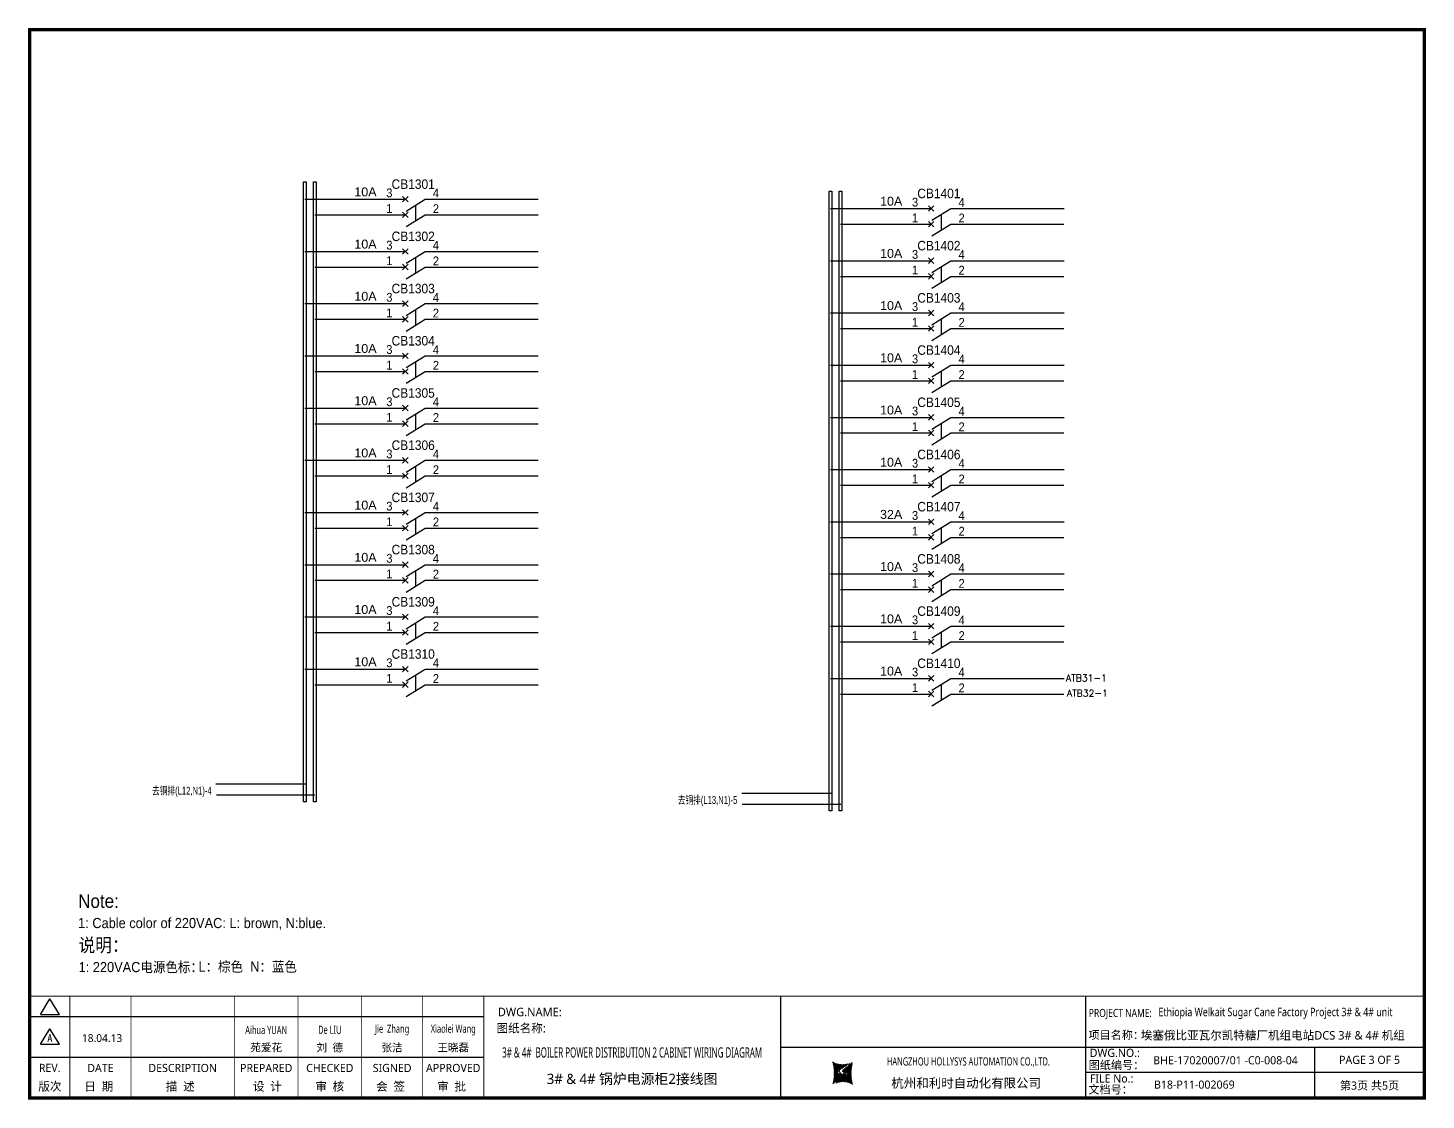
# Model space of a CAD drawing. Extents: x 81437 to 204847, y -54769 to -29444.
# Drawn here: x 106421 to 110546, y -45834 to -42672 of the extents above; entities that cross this region are included whole.
import ezdxf
from ezdxf.enums import TextEntityAlignment as Align
from ezdxf.lldxf.tags import DXFTag

# ---------------------------------------------------------------- set-up
doc = ezdxf.new("R2010")
doc.units = 0
doc.header["$LTSCALE"] = 100
doc.header["$MEASUREMENT"] = 0
for name, color, linetype in [('t', 1, 'Continuous'), ('标准图框及表格', 7, 'Continuous'), ('空气开关', 7, 'Continuous')]:
    doc.layers.add(name, color=color, linetype=linetype)
doc.styles.add('HZ', font='arial.ttf', dxfattribs={"width": 0.7})
doc.styles.add('SIMPLEX', font='simplex')
doc.styles.get("Standard").update_dxf_attribs({"font": ''})
doc.styles.add('微软雅黑', font='')
doc.styles.get('Standard').set_extended_font_data('SimSun')
doc.styles.get('微软雅黑').set_extended_font_data('Microsoft YaHei')
tags = doc.linetypes.add('CENTER', pattern=[2, 1.25, -0.25, 0.25, -0.25]).pattern_tags.tags
tags[10:11] = [DXFTag(74, 4), DXFTag(75, 0), DXFTag(340, '0'), DXFTag(46, 1.0), DXFTag(50, 0.0), DXFTag(44, 0.0), DXFTag(45, 0.0)]
tags[8:9] = [DXFTag(74, 4), DXFTag(75, 0), DXFTag(340, '0'), DXFTag(46, 1.0), DXFTag(50, 0.0), DXFTag(44, 0.0), DXFTag(45, 0.0)]
tags[6:7] = [DXFTag(74, 4), DXFTag(75, 0), DXFTag(340, '0'), DXFTag(46, 1.0), DXFTag(50, 0.0), DXFTag(44, 0.0), DXFTag(45, 0.0)]
tags[4:5] = [DXFTag(74, 4), DXFTag(75, 0), DXFTag(340, '0'), DXFTag(46, 1.0), DXFTag(50, 0.0), DXFTag(44, 0.0), DXFTag(45, 0.0)]
tags = doc.linetypes.add('HIDDEN', pattern=[0.375, 0.25, -0.125]).pattern_tags.tags
tags[6:7] = [DXFTag(74, 4), DXFTag(75, 0), DXFTag(340, '0'), DXFTag(46, 1.0), DXFTag(50, 0.0), DXFTag(44, 0.0), DXFTag(45, 0.0)]
tags[4:5] = [DXFTag(74, 4), DXFTag(75, 0), DXFTag(340, '0'), DXFTag(46, 1.0), DXFTag(50, 0.0), DXFTag(44, 0.0), DXFTag(45, 0.0)]
pattern_1 = [(45, (-6.162819773475348, -58.86246267448996), (-0.736262898216564, 0.7362628982165641), [])]

# ---------------------------------------------------------------- blocks, each defined once
blk = doc.blocks.new('供电端子')
at = {"style": 'HZ', "width": 0.7}
blk.add_attdef('供电端子', (0, 0), '', height=17, dxfattribs=at)
blk = doc.blocks.new('图框')
at = {"layer": '标准图框及表格'}
h = blk.add_hatch(dxfattribs=at)
h.set_pattern_fill('ANSI31', color=5, scale=8.329863809039892, style=0)
h.set_pattern_definition(pattern_1)
edge = h.paths.add_edge_path()
edge.add_arc((2393.094436262916, -3057.016314091056), 55.18534773488954, 238.1092081981581, 291.6531626184834)
edge.add_line((2413.457117633552, -3108.307481089123), (2382.362679957259, -3129.105284474292))
edge.add_arc((2232.744557938924, -3137.191253253037), 135.3602868968974, 346.3915348661821, 374.2500326978034)
edge.add_line((2364.304773850054, -3169.039594784347), (2391.343418124445, -3146.7148906974))
edge.add_line((2385.17637942767, -3139.143911424919), (2389.981166822123, -3139.761302572286))
edge.add_spline(control_points=[(2391.307199095063, -3146.750097628447), (2392.196661605914, -3145.885543305817), (2393.808172678844, -3144.319160410171), (2393.706362376579, -3140.114756849009), (2391.263680388605, -3139.875266105763), (2389.959101290711, -3139.747359722689)], knot_values=[0, 0, 0, 0, 6.844331067525468, 12.40042740766005, 18.76924275352248, 18.76924275352248, 18.76924275352248, 18.76924275352248], weights=[1, 1, 1, 1, 1, 1], degree=3, periodic=0)
edge.add_spline(control_points=[(2382.352543285211, -3129.127895979397), (2381.626555155563, -3129.73152025812), (2380.315378592357, -3130.821700626719), (2379.381276507607, -3132.24510027398), (2378.964379386169, -3132.880374753903)], knot_values=[0, 0, 0, 0, 5.253673658024614, 9.488438564008057, 9.488438564008057, 9.488438564008057, 9.488438564008057], weights=[1, 1, 1, 1, 1], degree=3, periodic=0)
edge.add_spline(control_points=[(2380.109845815059, -3131.144179531064), (2379.558651433159, -3131.767985770505), (2378.469607692277, -3133.249177120419), (2378.75000888206, -3136.59141356358), (2381.696031569307, -3138.758015293683), (2384.022624161043, -3139.007997601494), (2385.15175362843, -3139.129317677358)], knot_values=[10.66597461496156, 10.66597461496156, 10.66597461496156, 10.66597461496156, 18.97770399508879, 28.89455822145742, 41.119553648298, 52.64692538081317, 52.64692538081317, 52.64692538081317, 52.64692538081317], weights=[1, 1, 1, 1, 1, 1, 1], degree=3, periodic=0)
h = blk.add_hatch(dxfattribs=at)
h.set_pattern_fill('ANSI31', color=3, scale=8.329863809039892, style=0)
h.set_pattern_definition(pattern_1)
edge = h.paths.add_edge_path()
edge.add_line((2396.306912351669, -3134.638821765021), (2401.543221691929, -3135.303048767099))
edge.add_spline(control_points=[(2394.881673431148, -3127.632408877759), (2393.992210920092, -3128.496963200258), (2392.380699847337, -3130.063346096064), (2392.482510149457, -3134.26774965708), (2394.925192137576, -3134.507240400384), (2396.229771235499, -3134.635146783385)], knot_values=[0, 0, 0, 0, 6.844331067526932, 12.40042740766158, 18.76924275352342, 18.76924275352342, 18.76924275352342, 18.76924275352342], weights=[1, 1, 1, 1, 1, 1], degree=3, periodic=0)
edge.add_line((2421.884098676157, -3105.342911721815), (2394.845454401773, -3127.667615808762))
edge.add_spline(control_points=[(2406.462349776273, -3142.781070641064), (2406.85282482484, -3142.285248106444), (2407.700959278394, -3140.915136680455), (2407.438863643569, -3137.791092942495), (2404.4928409567, -3135.624491212552), (2402.166248364556, -3135.374508904741), (2401.037118897577, -3135.253188828716)], knot_values=[12.65408913243743, 12.65408913243743, 12.65408913243743, 12.65408913243743, 18.97770399508879, 28.89455822145742, 41.119553648298, 52.64692538081317, 52.64692538081317, 52.64692538081317, 52.64692538081317], weights=[1, 1, 1, 1, 1, 1, 1], degree=3, periodic=0)
edge.add_line((2405.463463917236, -3143.838156073773), (2406.618423075823, -3142.594514654259))
edge.add_line((2403.858524028219, -3145.261600863971), (2405.463463917236, -3143.838156073904))
edge.add_line((2372.73175489228, -3166.075025417009), (2403.826192568573, -3145.277222031841))
edge.add_arc((2393.094436262916, -3217.366192415033), 55.18534773488965, 58.10920819815809, 111.6531626184834)
edge.add_arc((2553.444314586908, -3137.191253253037), 135.360286896897, 166.3915348661823, 194.2500326978024)
at = {"color": 7}
for p, q in [((2209.47921527367, -2910.443887418679), (2209.47921527367, -3210.443887418679)), ((3109.47921527367, -2910.443887418679), (3109.47921527367, -3210.443887418679)), ((-6.162819773475348, -2970.443887418679), (1333.995352829523, -2970.443887418679)), ((-6.162819773475348, -3090.443887418679), (1333.995352829523, -3090.443887418679)), ((2209.47921527367, -3060.443887418679), (3109.47921527367, -3060.443887418679)), ((3109.47921527367, -3060.443887418679), (4109.47921527367, -3060.443887418679)), ((3785.62275226965, -3060.443887418679), (3785.62275226965, -3210.443887418679)), ((4109.47921527367, -3135.443887418679), (3109.47921527367, -3135.443887418679))]:
    blk.add_line(p, q, dxfattribs=at)
at = {"color": 7, "const_width": 3}
blk.add_lwpolyline([(4109.47921527367, -2910.443887418679), (-6.162819773475348, -2910.443887418679)], dxfattribs=at)
at = {"layer": 't', "color": 7}
for p, q in [((25.78656344305637, -2963.855076038152), (53.73638948711596, -2917.984787991318)), ((81.68621553114644, -2963.855076038152), (53.73638948711596, -2917.984787991318)), ((25.78656344305637, -2963.855076038152), (81.68621553114644, -2963.855076038152)), ((25.78656344305637, -3051.839702165522), (53.73638948711596, -3005.969414118631)), ((81.68621553114644, -3051.839702165522), (53.73638948711596, -3005.969414118631)), ((25.78656344305637, -3051.839702165522), (81.68621553114644, -3051.839702165522))]:
    blk.add_line(p, q, dxfattribs=at)
at = {"layer": 't', "color": 7, "const_width": 9.61519705431492}
blk.add_lwpolyline([(4109.47921527367, -3210.443887418679), (4109.47921527367, -58.86246267448996), (-6.162819773475348, -58.86246267448996), (-6.162819773475348, -3210.443887418679)], close=True, dxfattribs=at)
at = {"layer": 't', "color": 7, "const_width": 2.40379926357873}
for points in [[(112.6024995874977, -2911.645787050457), (112.6024995874977, -3210.443887418679)], [(292.8874443558816, -2911.645787050457), (292.8874443558816, -3210.443887418679)], [(598.2254953145239, -2911.645787050457), (598.2254953145239, -3215.27550872017)], [(785.8254793036103, -2911.645787050457), (785.8254793036103, -3215.27550872017)], [(973.4254632926677, -2911.645787050457), (973.4254632926677, -3215.27550872017)], [(1153.71040806111, -2911.645787050457), (1153.71040806111, -3215.27550872017)], [(1333.995352829523, -2911.645787050457), (1333.995352829523, -3215.27550872017)]]:
    blk.add_lwpolyline(points, dxfattribs=at)
at = {"color": 7, "linetype": 'CENTER', "style": '微软雅黑'}
for s, height, p in [('项目名称：', 24, (3118.237888517288, -3036.94681899895)), ('图纸编号：', 24, (3119.058468482224, -3125.527001057468)), ('杭州和利时自动化有限公司', 27, (2536.38633266712, -3179.976961063531)), ('文档号：', 24, (3117.869572934458, -3197.591179766443))]:
    blk.add_text(s, height=height, dxfattribs=at).set_placement(p)
at = {"color": 7, "style": '微软雅黑', "flags": 8}
for tag, p, height in [('DWG.NAME:', (1375.473639447489, -2969.2419877869), 25), ('DWG.NO.:', (3122.023352488108, -3089.264933317976), 24), ('图纸编号', (3309.199899152482, -3111.267140832559), 24), ('FILENO.:', (3122.509725826509, -3164.966587124836), 24), ('文档号', (3311.563545755656, -3182.994948628203), 24)]:
    blk.add_attdef(tag, p, '', height=height, dxfattribs=at)
at = {"color": 7, "style": '微软雅黑', "width": 0.8, "flags": 8}
for tag, p, height in [('PROJECTNAME:', (3119.317365890063, -2971.670387076527), 24), ('PROJECT_NAME', (3324.743137664682, -2969.191656158461), 25)]:
    blk.add_attdef(tag, p, '', height=height, dxfattribs=at)
at = {"color": 7, "style": '微软雅黑', "flags": 8}
for tag, height, width, p in [('RENLIU', 24, 0.7, (692.0254873090671, -3009.243060483925)), ('SHUFENWANG', 24, 0.7, (879.6254712981536, -3009.243060483925)), ('FANGHOU', 24, 0.7, (1063.567935676903, -3009.243060483925)), ('DANDANLI', 24, 0.7, (1243.852880445316, -3009.243060483925)), ('#10STATIONONTROLCABINETCOVER', 30, 0.6, (1771.737284051596, -3076.044837234568)), ('HANGZHOUHOLLYSYSAUTOMATIONCO.,LTD.', 24, 0.7, (2763.919484516009, -3104.577265918681))]:
    blk.add_attdef(tag, text='', height=height, dxfattribs=dict(at, width=width)).set_placement(p, align=Align.MIDDLE)
for tag, p in [('图纸名称:', (1371.649552043295, -3024.785799731683)), ('项目名称', (3272.897224152879, -3045.626842364768))]:
    blk.add_attdef(tag, text='', height=25, dxfattribs=at).set_placement(p, align=Align.BOTTOM_LEFT)
at = {"color": 7, "flags": 8}
blk.add_attdef('A', text='', height=23, dxfattribs=at).set_placement((53.73638948711596, -3033.744016823508), align=Align.MIDDLE)
at = {"color": 7, "style": '微软雅黑', "flags": 8}
for tag, height, p in [('设计时间', 23, (207.7030023673433, -3033.744016823508)), ('刘仁', 23, (692.0254873090671, -3061.050838701933)), ('王姝芬', 23, (879.6254712981536, -3061.050838701933)), ('侯方', 23, (1063.567935676903, -3061.050838701933)), ('李丹丹', 23, (1243.852880445316, -3061.050838701933)), ('PAGEXOFX', 24, (3947.55098377166, -3097.943887418679)), ('REV.', 24, (53.21983990701119, -3121.911417548025)), ('DATE', 24, (202.7449719716897, -3121.911417548025)), ('DESCRIPTION', 24, (445.5564698352027, -3121.911417548025)), ('PREPARED', 24, (692.0254873090671, -3121.911417548025)), ('CHECKED', 24, (879.625471298139, -3121.911417548025)), ('SIGNED', 24, (1063.567935676889, -3121.911417548025)), ('APPROVED', 24, (1243.852880445316, -3121.911417548025)), ('图纸名称', 30, (1771.737284051596, -3153.557526718527)), ('第几页共几页', 24, (3947.55098377166, -3172.943887418679))]:
    blk.add_attdef(tag, text='', height=height, dxfattribs=at).set_placement(p, align=Align.MIDDLE)
at = {"layer": 't', "color": 7, "style": '微软雅黑'}
for s, p in [('版次', (53.73638948711596, -3176.462903945333)), ('日  期', (198.0371495971121, -3176.462903945333)), ('描  述', (438.3267756979694, -3176.462903945333)), ('设  计', (695.3342144116759, -3176.462903945333)), ('审  核', (879.4319590690502, -3176.462903945333)), ('会  签', (1058.860113302311, -3176.462903945333)), ('审  批', (1239.145058070724, -3176.462903945333))]:
    blk.add_text(s, height=25, dxfattribs=at).set_placement(p, align=Align.MIDDLE_CENTER)
at = {"layer": '标准图框及表格', "color": 5, "style": 'HZ'}
for s, p in [('pgqh', (2367.722055843864, -3118.539690870716)), ('hollilas', (2367.889081852576, -3144.830947292762))]:
    blk.add_text(s, height=5.205656721233694, dxfattribs=at).set_placement(p)
at = {"layer": '标准图框及表格', "color": 3, "style": 'HZ'}
for s, height, p in [('auto', 8.676094535389492, (2394.744307490306, -3133.062499086471)), ('hollysys', 4.338047267694746, (2396.375285240625, -3158.593924068552))]:
    blk.add_text(s, height=height, dxfattribs=at).set_placement(p)

msp = doc.modelspace()

# ---------------------------------------------------------------- linework, layer by layer
at = {"color": 43}
for p, q in [((107237.7717442238, -43176.82759628842), (107534.436357853, -43176.82759628842)), ((107592.9900891642, -43176.82759628842), (107926.6855513104, -43176.82759628842)), ((108788.91644179, -43204.25934521652), (109085.5810554193, -43204.25934521652)), ((109144.1347867304, -43204.25934521652), (109477.8302488767, -43204.25934521652)), ((107237.7717442238, -43330.82759628842), (107534.436357853, -43330.82759628842)), ((107592.9900891642, -43330.82759628842), (107926.6855513104, -43330.82759628842)), ((108788.91644179, -43358.25934521652), (109085.5810554193, -43358.25934521652)), ((109144.1347867304, -43358.25934521652), (109477.8302488767, -43358.25934521652)), ((107237.7717442238, -43484.82759628842), (107534.436357853, -43484.82759628842)), ((107592.9900891642, -43484.82759628842), (107926.6855513104, -43484.82759628842)), ((108788.91644179, -43512.25934521652), (109085.5810554193, -43512.25934521652)), ((109144.1347867304, -43512.25934521652), (109477.8302488767, -43512.25934521652)), ((107237.7717442238, -43638.82759628842), (107534.436357853, -43638.82759628842)), ((107592.9900891642, -43638.82759628842), (107926.6855513104, -43638.82759628842)), ((108788.91644179, -43666.25934521652), (109085.5810554193, -43666.25934521652)), ((109144.1347867304, -43666.25934521652), (109477.8302488767, -43666.25934521652)), ((107237.7717442238, -43792.82759628842), (107534.436357853, -43792.82759628842)), ((107592.9900891642, -43792.82759628842), (107926.6855513104, -43792.82759628842)), ((108788.91644179, -43820.25934521652), (109085.5810554193, -43820.25934521652)), ((109144.1347867304, -43820.25934521652), (109477.8302488767, -43820.25934521652)), ((107237.7717442238, -43946.82759628842), (107534.436357853, -43946.82759628842)), ((107592.9900891642, -43946.82759628842), (107926.6855513104, -43946.82759628842)), ((108788.91644179, -43974.25934521652), (109085.5810554193, -43974.25934521652)), ((109144.1347867304, -43974.25934521652), (109477.8302488767, -43974.25934521652)), ((107237.7717442238, -44100.82759628842), (107534.436357853, -44100.82759628842)), ((107592.9900891642, -44100.82759628842), (107926.6855513104, -44100.82759628842)), ((108788.91644179, -44128.25934521652), (109085.5810554193, -44128.25934521652)), ((109144.1347867304, -44128.25934521652), (109477.8302488767, -44128.25934521652)), ((107237.7717442238, -44254.82759628842), (107534.436357853, -44254.82759628842)), ((107592.9900891642, -44254.82759628842), (107926.6855513104, -44254.82759628842)), ((108788.91644179, -44282.25934521652), (109085.5810554193, -44282.25934521652)), ((109144.1347867304, -44282.25934521652), (109477.8302488767, -44282.25934521652)), ((107237.7717442238, -44408.82759628842), (107534.436357853, -44408.82759628842)), ((107592.9900891642, -44408.82759628842), (107926.6855513104, -44408.82759628842)), ((108788.91644179, -44436.25934521652), (109085.5810554193, -44436.25934521652)), ((109144.1347867304, -44436.25934521652), (109477.8302488767, -44436.25934521652)), ((107237.7717442238, -44562.82759628842), (107534.436357853, -44562.82759628842)), ((107592.9900891642, -44562.82759628842), (107926.6855513104, -44562.82759628842)), ((108788.91644179, -44590.25934521652), (109085.5810554193, -44590.25934521652)), ((109144.1347867304, -44590.25934521652), (109477.8302488767, -44590.25934521652)), ((106975.5785578161, -44901.81226812534), (107242.0871970001, -44901.81226812534)), ((108526.7232553824, -44929.24401705344), (108793.2318945664, -44929.24401705344))]:
    msp.add_line(p, q, dxfattribs=at)
at = {"color": 6}
for p, q in [((107542.5282367003, -43184.91947513576), (107526.3444790057, -43168.73571744109)), ((107526.3444790057, -43184.91947513576), (107542.5282367003, -43168.73571744109)), ((107536.518414228, -43211.61558246605), (107592.9900891642, -43176.82759628842)), ((107526.3444790057, -43231.03111056726), (107542.5282367003, -43214.84735287259)), ((107542.5282367003, -43231.03111056726), (107526.3444790057, -43214.84735287259)), ((107536.518414228, -43257.72721789755), (107592.9900891642, -43222.93923171992)), ((109093.6729342666, -43212.35122406385), (109077.4891765719, -43196.16746636918)), ((109077.4891765719, -43212.35122406385), (109093.6729342666, -43196.16746636918)), ((109087.6631117943, -43239.04733139415), (109144.1347867304, -43204.25934521652)), ((109077.4891765719, -43258.46285949535), (109093.6729342666, -43242.27910180068)), ((109093.6729342666, -43258.46285949535), (109077.4891765719, -43242.27910180068)), ((109087.6631117943, -43285.15896682565), (109144.1347867304, -43250.37098064802)), ((107542.5282367003, -43338.91947513576), (107526.3444790057, -43322.73571744109)), ((107526.3444790057, -43338.91947513576), (107542.5282367003, -43322.73571744109)), ((107536.518414228, -43365.61558246605), (107592.9900891642, -43330.82759628842)), ((109093.6729342666, -43366.35122406385), (109077.4891765719, -43350.16746636918)), ((109077.4891765719, -43366.35122406385), (109093.6729342666, -43350.16746636918)), ((107542.5282367003, -43385.03111056726), (107526.3444790057, -43368.84735287259)), ((107526.3444790057, -43385.03111056726), (107542.5282367003, -43368.84735287259)), ((107536.518414228, -43411.72721789755), (107592.9900891642, -43376.93923171992)), ((109093.6729342666, -43412.46285949535), (109077.4891765719, -43396.27910180068)), ((109077.4891765719, -43412.46285949535), (109093.6729342666, -43396.27910180068)), ((109087.6631117943, -43393.04733139415), (109144.1347867304, -43358.25934521652)), ((109087.6631117943, -43439.15896682565), (109144.1347867304, -43404.37098064802)), ((107526.3444790057, -43492.91947513576), (107542.5282367003, -43476.73571744109)), ((107542.5282367003, -43492.91947513576), (107526.3444790057, -43476.73571744109)), ((107536.518414228, -43519.61558246605), (107592.9900891642, -43484.82759628842)), ((109077.4891765719, -43520.35122406385), (109093.6729342666, -43504.16746636918)), ((109093.6729342666, -43520.35122406385), (109077.4891765719, -43504.16746636918)), ((109087.6631117943, -43547.04733139415), (109144.1347867304, -43512.25934521652)), ((107526.3444790057, -43539.03111056726), (107542.5282367003, -43522.84735287259)), ((107542.5282367003, -43539.03111056726), (107526.3444790057, -43522.84735287259)), ((107536.518414228, -43565.72721789755), (107592.9900891642, -43530.93923171992)), ((109077.4891765719, -43566.46285949535), (109093.6729342666, -43550.27910180068)), ((109093.6729342666, -43566.46285949535), (109077.4891765719, -43550.27910180068)), ((109087.6631117943, -43593.15896682565), (109144.1347867304, -43558.37098064802)), ((107542.5282367003, -43646.91947513576), (107526.3444790057, -43630.73571744109)), ((107526.3444790057, -43646.91947513576), (107542.5282367003, -43630.73571744109)), ((107536.518414228, -43673.61558246605), (107592.9900891642, -43638.82759628842)), ((107542.5282367003, -43693.03111056726), (107526.3444790057, -43676.84735287259)), ((107526.3444790057, -43693.03111056726), (107542.5282367003, -43676.84735287259)), ((107536.518414228, -43719.72721789755), (107592.9900891642, -43684.93923171992)), ((109093.6729342666, -43674.35122406385), (109077.4891765719, -43658.16746636918)), ((109077.4891765719, -43674.35122406385), (109093.6729342666, -43658.16746636918)), ((109087.6631117943, -43701.04733139415), (109144.1347867304, -43666.25934521652)), ((109093.6729342666, -43720.46285949535), (109077.4891765719, -43704.27910180068)), ((109077.4891765719, -43720.46285949535), (109093.6729342666, -43704.27910180068)), ((109087.6631117943, -43747.15896682565), (109144.1347867304, -43712.37098064802)), ((107526.3444790057, -43800.91947513576), (107542.5282367003, -43784.73571744109)), ((107542.5282367003, -43800.91947513576), (107526.3444790057, -43784.73571744109)), ((107536.518414228, -43827.61558246605), (107592.9900891642, -43792.82759628842)), ((107526.3444790057, -43847.03111056726), (107542.5282367003, -43830.84735287259)), ((107542.5282367003, -43847.03111056726), (107526.3444790057, -43830.84735287259)), ((107536.518414228, -43873.72721789755), (107592.9900891642, -43838.93923171992)), ((109077.4891765719, -43828.35122406385), (109093.6729342666, -43812.16746636918)), ((109093.6729342666, -43828.35122406385), (109077.4891765719, -43812.16746636918)), ((109087.6631117943, -43855.04733139415), (109144.1347867304, -43820.25934521652)), ((109077.4891765719, -43874.46285949535), (109093.6729342666, -43858.27910180068)), ((109093.6729342666, -43874.46285949535), (109077.4891765719, -43858.27910180068)), ((109087.6631117943, -43901.15896682565), (109144.1347867304, -43866.37098064802)), ((107542.5282367003, -43954.91947513576), (107526.3444790057, -43938.73571744109)), ((107526.3444790057, -43954.91947513576), (107542.5282367003, -43938.73571744109)), ((107536.518414228, -43981.61558246605), (107592.9900891642, -43946.82759628842)), ((109093.6729342666, -43982.35122406385), (109077.4891765719, -43966.16746636918)), ((109077.4891765719, -43982.35122406385), (109093.6729342666, -43966.16746636918)), ((109087.6631117943, -44009.04733139415), (109144.1347867304, -43974.25934521652)), ((107542.5282367003, -44001.03111056726), (107526.3444790057, -43984.84735287259)), ((107526.3444790057, -44001.03111056726), (107542.5282367003, -43984.84735287259)), ((107536.518414228, -44027.72721789755), (107592.9900891642, -43992.93923171992)), ((109093.6729342666, -44028.46285949535), (109077.4891765719, -44012.27910180068)), ((109077.4891765719, -44028.46285949535), (109093.6729342666, -44012.27910180068)), ((109087.6631117943, -44055.15896682565), (109144.1347867304, -44020.37098064802)), ((107542.5282367003, -44108.91947513576), (107526.3444790057, -44092.73571744109)), ((107526.3444790057, -44108.91947513576), (107542.5282367003, -44092.73571744109)), ((107542.5282367003, -44155.03111056726), (107526.3444790057, -44138.84735287259)), ((107526.3444790057, -44155.03111056726), (107542.5282367003, -44138.84735287259)), ((107536.518414228, -44135.61558246605), (107592.9900891642, -44100.82759628842)), ((109093.6729342666, -44136.35122406385), (109077.4891765719, -44120.16746636918)), ((109077.4891765719, -44136.35122406385), (109093.6729342666, -44120.16746636918)), ((109087.6631117943, -44163.04733139415), (109144.1347867304, -44128.25934521652)), ((107536.518414228, -44181.72721789755), (107592.9900891642, -44146.93923171992)), ((109093.6729342666, -44182.46285949535), (109077.4891765719, -44166.27910180068)), ((109077.4891765719, -44182.46285949535), (109093.6729342666, -44166.27910180068)), ((109087.6631117943, -44209.15896682565), (109144.1347867304, -44174.37098064802)), ((107526.3444790057, -44262.91947513576), (107542.5282367003, -44246.73571744109)), ((107542.5282367003, -44262.91947513576), (107526.3444790057, -44246.73571744109)), ((107536.518414228, -44289.61558246605), (107592.9900891642, -44254.82759628842)), ((107526.3444790057, -44309.03111056726), (107542.5282367003, -44292.84735287259)), ((107542.5282367003, -44309.03111056726), (107526.3444790057, -44292.84735287259)), ((107536.518414228, -44335.72721789755), (107592.9900891642, -44300.93923171992)), ((109077.4891765719, -44290.35122406385), (109093.6729342666, -44274.16746636918)), ((109093.6729342666, -44290.35122406385), (109077.4891765719, -44274.16746636918)), ((109087.6631117943, -44317.04733139415), (109144.1347867304, -44282.25934521652)), ((109077.4891765719, -44336.46285949535), (109093.6729342666, -44320.27910180068)), ((109093.6729342666, -44336.46285949535), (109077.4891765719, -44320.27910180068)), ((109087.6631117943, -44363.15896682565), (109144.1347867304, -44328.37098064802)), ((107542.5282367003, -44416.91947513576), (107526.3444790057, -44400.73571744109)), ((107526.3444790057, -44416.91947513576), (107542.5282367003, -44400.73571744109)), ((107536.518414228, -44443.61558246605), (107592.9900891642, -44408.82759628842)), ((109093.6729342666, -44444.35122406385), (109077.4891765719, -44428.16746636918)), ((109077.4891765719, -44444.35122406385), (109093.6729342666, -44428.16746636918)), ((107542.5282367003, -44463.03111056726), (107526.3444790057, -44446.84735287259)), ((107526.3444790057, -44463.03111056726), (107542.5282367003, -44446.84735287259)), ((107536.518414228, -44489.72721789755), (107592.9900891642, -44454.93923171992)), ((109087.6631117943, -44471.04733139415), (109144.1347867304, -44436.25934521652)), ((109093.6729342666, -44490.46285949535), (109077.4891765719, -44474.27910180068)), ((109077.4891765719, -44490.46285949535), (109093.6729342666, -44474.27910180068)), ((109087.6631117943, -44517.15896682565), (109144.1347867304, -44482.37098064802)), ((107542.5282367003, -44570.91947513576), (107526.3444790057, -44554.73571744109)), ((107526.3444790057, -44570.91947513576), (107542.5282367003, -44554.73571744109)), ((107536.518414228, -44597.61558246605), (107592.9900891642, -44562.82759628842)), ((109093.6729342666, -44598.35122406385), (109077.4891765719, -44582.16746636918)), ((109077.4891765719, -44598.35122406385), (109093.6729342666, -44582.16746636918)), ((109087.6631117943, -44625.04733139415), (109144.1347867304, -44590.25934521652)), ((107542.5282367003, -44617.03111056726), (107526.3444790057, -44600.84735287259)), ((107526.3444790057, -44617.03111056726), (107542.5282367003, -44600.84735287259)), ((107536.518414228, -44643.72721789755), (107592.9900891642, -44608.93923171992)), ((109093.6729342666, -44644.46285949535), (109077.4891765719, -44628.27910180068)), ((109077.4891765719, -44644.46285949535), (109093.6729342666, -44628.27910180068)), ((109087.6631117943, -44671.15896682565), (109144.1347867304, -44636.37098064802))]:
    msp.add_line(p, q, dxfattribs=at)
at = {"color": 5}
for p, q in [((107267.4717442238, -43222.93923171992), (107534.436357853, -43222.93923171992)), ((107592.9900891642, -43222.93923171992), (107926.0959016452, -43222.93923171992)), ((108818.6164417901, -43250.37098064802), (109085.5810554193, -43250.37098064802)), ((109144.1347867304, -43250.37098064802), (109477.2405992115, -43250.37098064802)), ((107267.4717442238, -43376.93923171992), (107534.436357853, -43376.93923171992)), ((107592.9900891642, -43376.93923171992), (107926.0959016452, -43376.93923171992)), ((108818.6164417901, -43404.37098064802), (109085.5810554193, -43404.37098064802)), ((109144.1347867304, -43404.37098064802), (109477.2405992115, -43404.37098064802)), ((107267.4717442238, -43530.93923171992), (107534.436357853, -43530.93923171992)), ((107592.9900891642, -43530.93923171992), (107926.0959016452, -43530.93923171992)), ((108818.6164417901, -43558.37098064802), (109085.5810554193, -43558.37098064802)), ((109144.1347867304, -43558.37098064802), (109477.2405992115, -43558.37098064802)), ((107267.4717442238, -43684.93923171992), (107534.436357853, -43684.93923171992)), ((107592.9900891642, -43684.93923171992), (107926.0959016452, -43684.93923171992)), ((108818.6164417901, -43712.37098064802), (109085.5810554193, -43712.37098064802)), ((109144.1347867304, -43712.37098064802), (109477.2405992115, -43712.37098064802)), ((107267.4717442238, -43838.93923171992), (107534.436357853, -43838.93923171992)), ((107592.9900891642, -43838.93923171992), (107926.0959016452, -43838.93923171992)), ((108818.6164417901, -43866.37098064802), (109085.5810554193, -43866.37098064802)), ((109144.1347867304, -43866.37098064802), (109477.2405992115, -43866.37098064802)), ((107267.4717442238, -43992.93923171992), (107534.436357853, -43992.93923171992)), ((107592.9900891642, -43992.93923171992), (107926.0959016452, -43992.93923171992)), ((108818.6164417901, -44020.37098064802), (109085.5810554193, -44020.37098064802)), ((109144.1347867304, -44020.37098064802), (109477.2405992115, -44020.37098064802)), ((107267.4717442238, -44146.93923171992), (107534.436357853, -44146.93923171992)), ((107592.9900891642, -44146.93923171992), (107926.0959016452, -44146.93923171992)), ((108818.6164417901, -44174.37098064802), (109085.5810554193, -44174.37098064802)), ((109144.1347867304, -44174.37098064802), (109477.2405992115, -44174.37098064802)), ((107267.4717442238, -44300.93923171992), (107534.436357853, -44300.93923171992)), ((107592.9900891642, -44300.93923171992), (107926.0959016452, -44300.93923171992)), ((108818.6164417901, -44328.37098064802), (109085.5810554193, -44328.37098064802)), ((109144.1347867304, -44328.37098064802), (109477.2405992115, -44328.37098064802)), ((107267.4717442238, -44454.93923171992), (107534.436357853, -44454.93923171992)), ((107592.9900891642, -44454.93923171992), (107926.0959016452, -44454.93923171992)), ((108818.6164417901, -44482.37098064802), (109085.5810554193, -44482.37098064802)), ((109144.1347867304, -44482.37098064802), (109477.2405992115, -44482.37098064802)), ((107267.4717442238, -44608.93923171992), (107534.436357853, -44608.93923171992)), ((107592.9900891642, -44608.93923171992), (107926.0959016452, -44608.93923171992)), ((108818.6164417901, -44636.37098064802), (109085.5810554193, -44636.37098064802)), ((109144.1347867304, -44636.37098064802), (109477.2405992115, -44636.37098064802)), ((106977.0420920579, -44934.24454119413), (107267.6400236405, -44934.24454119413)), ((108528.1867896242, -44961.67629012222), (108818.7847212067, -44961.67629012222))]:
    msp.add_line(p, q, dxfattribs=at)
at = {"color": 43}
for points in [[(107241.7590305474, -43125.12759628844), (107241.7590305474, -44953.9555737225), (107233.9217442238, -44953.9555737225), (107233.9217442238, -43125.12759628844)], [(108792.9037281137, -43152.55934521653), (108792.9037281137, -44981.3873226506), (108785.0664417901, -44981.3873226506), (108785.0664417901, -43152.55934521653)]]:
    msp.add_lwpolyline(points, close=True, dxfattribs=at)
at = {"color": 5}
for points in [[(107270.9090305474, -43125.12759628844), (107270.9090305474, -44953.9555737225), (107263.0717442238, -44953.9555737225), (107263.0717442238, -43125.12759628844)], [(108822.0537281137, -43152.55934521653), (108822.0537281137, -44981.3873226506), (108814.21644179, -44981.3873226506), (108814.21644179, -43152.55934521653)]]:
    msp.add_lwpolyline(points, close=True, dxfattribs=at)
at = {"layer": '空气开关', "color": 6}
for p, q in [((107564.7542516961, -43240.33322480872), (107564.7542516961, -43194.22158937725)), ((109115.8989492624, -43267.76497373682), (109115.8989492624, -43221.65333830535)), ((107564.7542516961, -43394.33322480872), (107564.7542516961, -43348.22158937725)), ((109115.8989492624, -43421.76497373682), (109115.8989492624, -43375.65333830535)), ((107564.7542516961, -43548.33322480872), (107564.7542516961, -43502.22158937725)), ((109115.8989492624, -43575.76497373682), (109115.8989492624, -43529.65333830535)), ((107564.7542516961, -43702.33322480872), (107564.7542516961, -43656.22158937725)), ((109115.8989492624, -43729.76497373682), (109115.8989492624, -43683.65333830535)), ((107564.7542516961, -43856.33322480872), (107564.7542516961, -43810.22158937725)), ((109115.8989492624, -43883.76497373682), (109115.8989492624, -43837.65333830535)), ((107564.7542516961, -44010.33322480872), (107564.7542516961, -43964.22158937725)), ((109115.8989492624, -44037.76497373682), (109115.8989492624, -43991.65333830535)), ((107564.7542516961, -44164.33322480872), (107564.7542516961, -44118.22158937725)), ((109115.8989492624, -44191.76497373682), (109115.8989492624, -44145.65333830535)), ((107564.7542516961, -44318.33322480872), (107564.7542516961, -44272.22158937725)), ((109115.8989492624, -44345.76497373682), (109115.8989492624, -44299.65333830535)), ((107564.7542516961, -44472.33322480872), (107564.7542516961, -44426.22158937725)), ((109115.8989492624, -44499.76497373682), (109115.8989492624, -44453.65333830535)), ((107564.7542516961, -44626.33322480872), (107564.7542516961, -44580.22158937725)), ((109115.8989492624, -44653.76497373682), (109115.8989492624, -44607.65333830535))]:
    msp.add_line(p, q, dxfattribs=at)

# ---------------------------------------------------------------- block references
at = {"color": 1}
ref = msp.add_blockref('图框', (106431.726432798, -42617.58369194617), dxfattribs=at)
ref.add_attrib('PROJECTNAME:', 'PROJECT NAME:', (109551.0437986881, -45589.2540790227), dxfattribs={"color": 7, "height": 24, "style": '微软雅黑', "width": 0.8000000000000002})
ref.add_attrib('FILENO.:', 'FILE No.:', (109554.2361586245, -45782.55027907101), dxfattribs={"color": 7, "height": 24, "style": '微软雅黑'})
ref.add_attrib('DWG.NO.:', 'DWG.NO.:', (109553.7497852861, -45706.84862526415), dxfattribs={"color": 7, "height": 24, "style": '微软雅黑'})
ref.add_attrib('PAGEXOFX', 'PAGE 3 OF 5', dxfattribs={"color": 7, "height": 24, "style": '微软雅黑', "flags": 8}).set_placement((110379.2774165696, -45715.52757936485), align=Align.MIDDLE)
ref.add_attrib('PROJECT_NAME', 'Ethiopia Welkait Sugar Cane Factory Project 3# & 4# unit', (109756.4695704627, -45586.77534810463), dxfattribs={"color": 7, "height": 25, "style": '微软雅黑', "width": 0.8})
ref.add_attrib('项目名称', '埃塞俄比亚瓦尔凯特糖厂机组电站DCS 3# & 4# 机组', dxfattribs={"color": 7, "height": 25, "style": '微软雅黑'}).set_placement((109704.6236569509, -45663.21053431094), align=Align.BOTTOM_LEFT)
ref.add_attrib('HANGZHOUHOLLYSYSAUTOMATIONCO.,LTD.', 'HANGZHOU HOLLYSYS AUTOMATION CO.,LTD.', dxfattribs={"color": 7, "height": 24, "style": '微软雅黑', "width": 0.6999999999999998}).set_placement((109195.645917314, -45722.16095786486), align=Align.MIDDLE)
ref.add_attrib('图纸名称:', '图纸名称:', dxfattribs={"color": 7, "height": 25, "style": '微软雅黑', "flags": 8}).set_placement((107803.3759848413, -45642.36949167785), align=Align.BOTTOM_LEFT)
ref.add_attrib('#10STATIONONTROLCABINETCOVER', '3# & 4#  BOILER POWER DISTRIBUTION 2 CABINET WIRING DIAGRAM', dxfattribs={"color": 7, "height": 30, "style": '微软雅黑', "width": 0.6, "flags": 8}).set_placement((108203.4637168496, -45693.62852918074), align=Align.MIDDLE)
ref.add_attrib('DWG.NAME:', 'DWG.NAME:', (107807.2000722455, -45586.82567973308), dxfattribs={"color": 7, "height": 25, "style": '微软雅黑', "flags": 8})
ref.add_attrib('DANDANLI', 'Xiaolei Wang', dxfattribs={"color": 7, "height": 24, "style": '微软雅黑', "width": 0.6999999999999998, "flags": 8}).set_placement((107675.5793132433, -45626.8267524301), align=Align.MIDDLE)
ref.add_attrib('FANGHOU', 'Jie  Zhang', dxfattribs={"color": 7, "height": 24, "style": '微软雅黑', "width": 0.6999999999999998, "flags": 8}).set_placement((107495.2943684749, -45626.8267524301), align=Align.MIDDLE)
ref.add_attrib('SHUFENWANG', 'De LIU', dxfattribs={"color": 7, "height": 24, "style": '微软雅黑', "width": 0.6999999999999998, "flags": 8}).set_placement((107311.3519040961, -45626.8267524301), align=Align.MIDDLE)
ref.add_attrib('RENLIU', 'Aihua YUAN', dxfattribs={"color": 7, "height": 24, "style": '微软雅黑', "width": 0.6999999999999998, "flags": 8}).set_placement((107123.7519201071, -45626.8267524301), align=Align.MIDDLE)
ref.add_attrib('APPROVED', 'APPROVED', dxfattribs={"color": 7, "height": 24, "style": '微软雅黑'}).set_placement((107675.5793132433, -45739.4951094942), align=Align.MIDDLE)
ref.add_attrib('SIGNED', 'SIGNED', dxfattribs={"color": 7, "height": 24, "style": '微软雅黑'}).set_placement((107495.2943684749, -45739.4951094942), align=Align.MIDDLE)
ref.add_attrib('CHECKED', 'CHECKED', dxfattribs={"color": 7, "height": 24, "style": '微软雅黑'}).set_placement((107311.3519040961, -45739.4951094942), align=Align.MIDDLE)
ref.add_attrib('PREPARED', 'PREPARED', dxfattribs={"color": 7, "height": 24, "style": '微软雅黑'}).set_placement((107123.7519201071, -45739.4951094942), align=Align.MIDDLE)
ref.add_attrib('DESCRIPTION', 'DESCRIPTION', dxfattribs={"color": 7, "height": 24, "style": '微软雅黑'}).set_placement((106877.2829026332, -45739.4951094942), align=Align.MIDDLE)
ref.add_attrib('DATE', 'DATE', dxfattribs={"color": 7, "height": 24, "style": '微软雅黑', "flags": 8}).set_placement((106634.4714047697, -45739.4951094942), align=Align.MIDDLE)
ref.add_attrib('REV.', 'REV.', dxfattribs={"color": 7, "height": 24, "style": '微软雅黑', "flags": 8}).set_placement((106484.946272705, -45739.4951094942), align=Align.MIDDLE)
ref.add_attrib('A', 'A', dxfattribs={"color": 7, "height": 23, "flags": 8}).set_placement((106485.4628222851, -45651.32770876968), align=Align.MIDDLE)
ref.add_attrib('设计时间', '18.04.13', dxfattribs={"color": 7, "height": 23, "style": '微软雅黑', "flags": 8}).set_placement((106639.4294351653, -45651.32770876968), align=Align.MIDDLE)
ref.add_attrib('李丹丹', '王晓磊', dxfattribs={"color": 7, "height": 23, "style": '微软雅黑', "flags": 8}).set_placement((107675.5793132433, -45678.63453064811), align=Align.MIDDLE)
ref.add_attrib('侯方', '张洁', dxfattribs={"color": 7, "height": 23, "style": '微软雅黑', "flags": 8}).set_placement((107495.2943684749, -45678.63453064811), align=Align.MIDDLE)
ref.add_attrib('王姝芬', '刘  德', dxfattribs={"color": 7, "height": 23, "style": '微软雅黑', "flags": 8}).set_placement((107311.3519040961, -45678.63453064811), align=Align.MIDDLE)
ref.add_attrib('刘仁', '苑爱花', dxfattribs={"color": 7, "height": 23, "style": '微软雅黑', "flags": 8}).set_placement((107123.7519201071, -45678.63453064811), align=Align.MIDDLE)
ref.add_attrib('图纸名称', '3# & 4# 锅炉电源柜2接线图', dxfattribs={"color": 7, "height": 30, "style": '微软雅黑', "flags": 8}).set_placement((108203.4637168496, -45771.1412186647), align=Align.MIDDLE)
ref.add_attrib('文档号', 'B18-P11-002069', (109743.2899785537, -45800.57864057438), dxfattribs={"color": 7, "height": 24, "style": '微软雅黑', "flags": 8})
ref.add_attrib('图纸编号', 'BHE-17020007/01 -C0-008-04', (109740.9263319505, -45728.85083277873), dxfattribs={"color": 7, "height": 24, "style": '微软雅黑', "flags": 8})
ref.add_attrib('第几页共几页', '第3页 共5页', dxfattribs={"color": 7, "height": 24, "style": '微软雅黑', "flags": 8}).set_placement((110379.2774165696, -45790.52757936485), align=Align.MIDDLE)
ref = msp.add_blockref('供电端子', (107416.624303076, -43168.35943971759), dxfattribs=dict(xscale=0.9349999999976717, yscale=0.9349999999976717))
ref.add_attrib('供电端子', '10A', dxfattribs={"height": 26.4, "style": 'HZ'}).set_placement((107416.624303076, -43168.35943971759), align=Align.CENTER)
ref = msp.add_blockref('供电端子', (107557.424303076, -43146.35943971759), dxfattribs=dict(xscale=0.9349999999976717, yscale=0.9349999999976717))
ref.add_attrib('供电端子', 'CB1301', dxfattribs={"height": 28.05, "style": 'HZ', "width": 0.9}).set_placement((107557.424303076, -43146.35943971759), align=Align.CENTER)
ref = msp.add_blockref('供电端子', (109108.5690006423, -43173.79118864569), dxfattribs=dict(xscale=0.9349999999976717, yscale=0.9349999999976717))
ref.add_attrib('供电端子', 'CB1401', dxfattribs={"height": 28.05, "style": 'HZ', "width": 0.9}).set_placement((109108.5690006423, -43173.79118864569), align=Align.CENTER)
ref = msp.add_blockref('供电端子', (108967.7690006423, -43195.79118864569), dxfattribs=dict(xscale=0.9349999999976717, yscale=0.9349999999976717))
ref.add_attrib('供电端子', '10A', dxfattribs={"height": 26.4, "style": 'HZ'}).set_placement((108967.7690006423, -43195.79118864569), align=Align.CENTER)
ref = msp.add_blockref('供电端子', (107557.424303076, -43300.35943971759), dxfattribs=dict(xscale=0.9349999999976717, yscale=0.9349999999976717))
ref.add_attrib('供电端子', 'CB1302', dxfattribs={"height": 28.05, "style": 'HZ', "width": 0.9}).set_placement((107557.424303076, -43300.35943971759), align=Align.CENTER)
ref = msp.add_blockref('供电端子', (107416.624303076, -43322.35943971759), dxfattribs=dict(xscale=0.9349999999976717, yscale=0.9349999999976717))
ref.add_attrib('供电端子', '10A', dxfattribs={"height": 26.4, "style": 'HZ'}).set_placement((107416.624303076, -43322.35943971759), align=Align.CENTER)
ref = msp.add_blockref('供电端子', (109108.5690006423, -43327.79118864569), dxfattribs=dict(xscale=0.9349999999976717, yscale=0.9349999999976717))
ref.add_attrib('供电端子', 'CB1402', dxfattribs={"height": 28.05, "style": 'HZ', "width": 0.9}).set_placement((109108.5690006423, -43327.79118864569), align=Align.CENTER)
ref = msp.add_blockref('供电端子', (108967.7690006423, -43349.79118864569), dxfattribs=dict(xscale=0.9349999999976717, yscale=0.9349999999976717))
ref.add_attrib('供电端子', '10A', dxfattribs={"height": 26.4, "style": 'HZ'}).set_placement((108967.7690006423, -43349.79118864569), align=Align.CENTER)
ref = msp.add_blockref('供电端子', (107557.424303076, -43454.35943971759), dxfattribs=dict(xscale=0.9349999999976717, yscale=0.9349999999976717))
ref.add_attrib('供电端子', 'CB1303', dxfattribs={"height": 28.05, "style": 'HZ', "width": 0.9}).set_placement((107557.424303076, -43454.35943971759), align=Align.CENTER)
ref = msp.add_blockref('供电端子', (107416.624303076, -43476.35943971759), dxfattribs=dict(xscale=0.9349999999976717, yscale=0.9349999999976717))
ref.add_attrib('供电端子', '10A', dxfattribs={"height": 26.4, "style": 'HZ'}).set_placement((107416.624303076, -43476.35943971759), align=Align.CENTER)
ref = msp.add_blockref('供电端子', (108967.7690006423, -43503.79118864569), dxfattribs=dict(xscale=0.9349999999976717, yscale=0.9349999999976717))
ref.add_attrib('供电端子', '10A', dxfattribs={"height": 26.4, "style": 'HZ'}).set_placement((108967.7690006423, -43503.79118864569), align=Align.CENTER)
ref = msp.add_blockref('供电端子', (109108.5690006423, -43481.79118864569), dxfattribs=dict(xscale=0.9349999999976717, yscale=0.9349999999976717))
ref.add_attrib('供电端子', 'CB1403', dxfattribs={"height": 28.05, "style": 'HZ', "width": 0.9}).set_placement((109108.5690006423, -43481.79118864569), align=Align.CENTER)
ref = msp.add_blockref('供电端子', (107416.624303076, -43630.35943971759), dxfattribs=dict(xscale=0.9349999999976717, yscale=0.9349999999976717))
ref.add_attrib('供电端子', '10A', dxfattribs={"height": 26.4, "style": 'HZ'}).set_placement((107416.624303076, -43630.35943971759), align=Align.CENTER)
ref = msp.add_blockref('供电端子', (107557.424303076, -43608.35943971759), dxfattribs=dict(xscale=0.9349999999976717, yscale=0.9349999999976717))
ref.add_attrib('供电端子', 'CB1304', dxfattribs={"height": 28.05, "style": 'HZ', "width": 0.9}).set_placement((107557.424303076, -43608.35943971759), align=Align.CENTER)
ref = msp.add_blockref('供电端子', (108967.7690006423, -43657.79118864569), dxfattribs=dict(xscale=0.9349999999976717, yscale=0.9349999999976717))
ref.add_attrib('供电端子', '10A', dxfattribs={"height": 26.4, "style": 'HZ'}).set_placement((108967.7690006423, -43657.79118864569), align=Align.CENTER)
ref = msp.add_blockref('供电端子', (109108.5690006423, -43635.79118864569), dxfattribs=dict(xscale=0.9349999999976717, yscale=0.9349999999976717))
ref.add_attrib('供电端子', 'CB1404', dxfattribs={"height": 28.05, "style": 'HZ', "width": 0.9}).set_placement((109108.5690006423, -43635.79118864569), align=Align.CENTER)
ref = msp.add_blockref('供电端子', (107416.624303076, -43784.35943971759), dxfattribs=dict(xscale=0.9349999999976717, yscale=0.9349999999976717))
ref.add_attrib('供电端子', '10A', dxfattribs={"height": 26.4, "style": 'HZ'}).set_placement((107416.624303076, -43784.35943971759), align=Align.CENTER)
ref = msp.add_blockref('供电端子', (107557.424303076, -43762.35943971759), dxfattribs=dict(xscale=0.9349999999976717, yscale=0.9349999999976717))
ref.add_attrib('供电端子', 'CB1305', dxfattribs={"height": 28.05, "style": 'HZ', "width": 0.9}).set_placement((107557.424303076, -43762.35943971759), align=Align.CENTER)
ref = msp.add_blockref('供电端子', (109108.5690006423, -43789.79118864569), dxfattribs=dict(xscale=0.9349999999976717, yscale=0.9349999999976717))
ref.add_attrib('供电端子', 'CB1405', dxfattribs={"height": 28.05, "style": 'HZ', "width": 0.9}).set_placement((109108.5690006423, -43789.79118864569), align=Align.CENTER)
ref = msp.add_blockref('供电端子', (108967.7690006423, -43811.79118864569), dxfattribs=dict(xscale=0.9349999999976717, yscale=0.9349999999976717))
ref.add_attrib('供电端子', '10A', dxfattribs={"height": 26.4, "style": 'HZ'}).set_placement((108967.7690006423, -43811.79118864569), align=Align.CENTER)
ref = msp.add_blockref('供电端子', (107557.424303076, -43916.35943971759), dxfattribs=dict(xscale=0.9349999999976717, yscale=0.9349999999976717))
ref.add_attrib('供电端子', 'CB1306', dxfattribs={"height": 28.05, "style": 'HZ', "width": 0.9}).set_placement((107557.424303076, -43916.35943971759), align=Align.CENTER)
ref = msp.add_blockref('供电端子', (107416.624303076, -43938.35943971759), dxfattribs=dict(xscale=0.9349999999976717, yscale=0.9349999999976717))
ref.add_attrib('供电端子', '10A', dxfattribs={"height": 26.4, "style": 'HZ'}).set_placement((107416.624303076, -43938.35943971759), align=Align.CENTER)
ref = msp.add_blockref('供电端子', (109108.5690006423, -43943.79118864569), dxfattribs=dict(xscale=0.9349999999976717, yscale=0.9349999999976717))
ref.add_attrib('供电端子', 'CB1406', dxfattribs={"height": 28.05, "style": 'HZ', "width": 0.9}).set_placement((109108.5690006423, -43943.79118864569), align=Align.CENTER)
ref = msp.add_blockref('供电端子', (108967.7690006423, -43965.79118864569), dxfattribs=dict(xscale=0.9349999999976717, yscale=0.9349999999976717))
ref.add_attrib('供电端子', '10A', dxfattribs={"height": 26.4, "style": 'HZ'}).set_placement((108967.7690006423, -43965.79118864569), align=Align.CENTER)
ref = msp.add_blockref('供电端子', (107557.424303076, -44070.35943971759), dxfattribs=dict(xscale=0.9349999999976717, yscale=0.9349999999976717))
ref.add_attrib('供电端子', 'CB1307', dxfattribs={"height": 28.05, "style": 'HZ', "width": 0.9}).set_placement((107557.424303076, -44070.35943971759), align=Align.CENTER)
ref = msp.add_blockref('供电端子', (107416.624303076, -44092.35943971759), dxfattribs=dict(xscale=0.9349999999976717, yscale=0.9349999999976717))
ref.add_attrib('供电端子', '10A', dxfattribs={"height": 26.4, "style": 'HZ'}).set_placement((107416.624303076, -44092.35943971759), align=Align.CENTER)
ref = msp.add_blockref('供电端子', (108967.7690006423, -44119.79118864569), dxfattribs=dict(xscale=0.9349999999976717, yscale=0.9349999999976717))
ref.add_attrib('供电端子', '32A', dxfattribs={"height": 26.4, "style": 'HZ'}).set_placement((108967.7690006423, -44119.79118864569), align=Align.CENTER)
ref = msp.add_blockref('供电端子', (109108.5690006423, -44097.79118864569), dxfattribs=dict(xscale=0.9349999999976717, yscale=0.9349999999976717))
ref.add_attrib('供电端子', 'CB1407', dxfattribs={"height": 28.05, "style": 'HZ', "width": 0.9}).set_placement((109108.5690006423, -44097.79118864569), align=Align.CENTER)
ref = msp.add_blockref('供电端子', (107416.624303076, -44246.35943971759), dxfattribs=dict(xscale=0.9349999999976717, yscale=0.9349999999976717))
ref.add_attrib('供电端子', '10A', dxfattribs={"height": 26.4, "style": 'HZ'}).set_placement((107416.624303076, -44246.35943971759), align=Align.CENTER)
ref = msp.add_blockref('供电端子', (107557.424303076, -44224.35943971759), dxfattribs=dict(xscale=0.9349999999976717, yscale=0.9349999999976717))
ref.add_attrib('供电端子', 'CB1308', dxfattribs={"height": 28.05, "style": 'HZ', "width": 0.9}).set_placement((107557.424303076, -44224.35943971759), align=Align.CENTER)
ref = msp.add_blockref('供电端子', (108967.7690006423, -44273.79118864569), dxfattribs=dict(xscale=0.9349999999976717, yscale=0.9349999999976717))
ref.add_attrib('供电端子', '10A', dxfattribs={"height": 26.4, "style": 'HZ'}).set_placement((108967.7690006423, -44273.79118864569), align=Align.CENTER)
ref = msp.add_blockref('供电端子', (109108.5690006423, -44251.79118864569), dxfattribs=dict(xscale=0.9349999999976717, yscale=0.9349999999976717))
ref.add_attrib('供电端子', 'CB1408', dxfattribs={"height": 28.05, "style": 'HZ', "width": 0.9}).set_placement((109108.5690006423, -44251.79118864569), align=Align.CENTER)
ref = msp.add_blockref('供电端子', (107416.624303076, -44400.35943971759), dxfattribs=dict(xscale=0.9349999999976717, yscale=0.9349999999976717))
ref.add_attrib('供电端子', '10A', dxfattribs={"height": 26.4, "style": 'HZ'}).set_placement((107416.624303076, -44400.35943971759), align=Align.CENTER)
ref = msp.add_blockref('供电端子', (107557.424303076, -44378.35943971759), dxfattribs=dict(xscale=0.9349999999976717, yscale=0.9349999999976717))
ref.add_attrib('供电端子', 'CB1309', dxfattribs={"height": 28.05, "style": 'HZ', "width": 0.9}).set_placement((107557.424303076, -44378.35943971759), align=Align.CENTER)
ref = msp.add_blockref('供电端子', (109108.5690006423, -44405.79118864569), dxfattribs=dict(xscale=0.9349999999976717, yscale=0.9349999999976717))
ref.add_attrib('供电端子', 'CB1409', dxfattribs={"height": 28.05, "style": 'HZ', "width": 0.9}).set_placement((109108.5690006423, -44405.79118864569), align=Align.CENTER)
ref = msp.add_blockref('供电端子', (108967.7690006423, -44427.79118864569), dxfattribs=dict(xscale=0.9349999999976717, yscale=0.9349999999976717))
ref.add_attrib('供电端子', '10A', dxfattribs={"height": 26.4, "style": 'HZ'}).set_placement((108967.7690006423, -44427.79118864569), align=Align.CENTER)
ref = msp.add_blockref('供电端子', (107557.424303076, -44532.35943971759), dxfattribs=dict(xscale=0.9349999999976717, yscale=0.9349999999976717))
ref.add_attrib('供电端子', 'CB1310', dxfattribs={"height": 28.05, "style": 'HZ', "width": 0.9}).set_placement((107557.424303076, -44532.35943971759), align=Align.CENTER)
ref = msp.add_blockref('供电端子', (107416.624303076, -44554.35943971759), dxfattribs=dict(xscale=0.9349999999976717, yscale=0.9349999999976717))
ref.add_attrib('供电端子', '10A', dxfattribs={"height": 26.4, "style": 'HZ'}).set_placement((107416.624303076, -44554.35943971759), align=Align.CENTER)
ref = msp.add_blockref('供电端子', (109108.5690006423, -44559.79118864569), dxfattribs=dict(xscale=0.9349999999976717, yscale=0.9349999999976717))
ref.add_attrib('供电端子', 'CB1410', dxfattribs={"height": 28.05, "style": 'HZ', "width": 0.9}).set_placement((109108.5690006423, -44559.79118864569), align=Align.CENTER)
ref = msp.add_blockref('供电端子', (108967.7690006423, -44581.79118864569), dxfattribs=dict(xscale=0.9349999999976717, yscale=0.9349999999976717))
ref.add_attrib('供电端子', '10A', dxfattribs={"height": 26.4, "style": 'HZ'}).set_placement((108967.7690006423, -44581.79118864569), align=Align.CENTER)

# ---------------------------------------------------------------- texts
at = {"color": 7, "linetype": 'HIDDEN', "lineweight": -3, "style": 'SIMPLEX'}
for s, p in [('ATB31-1', (109543.736349137, -44589.08826196009)), ('ATB32-1', (109546.5046406365, -44633.8999722786))]:
    msp.add_text(s, height=20, dxfattribs=at).set_placement(p, align=Align.MIDDLE)
at = {"style": 'HZ', "width": 0.7}
for s, p in [('去铜排(L12,N1)-4', (106786.9863459543, -44933.06748522206)), ('去铜排(L13,N1)-5', (108338.1310435206, -44960.49923415016))]:
    msp.add_text(s, height=23.1, dxfattribs=at).set_placement(p)
at = {"color": 3, "style": 'HZ', "width": 0.9}
for s, height, p in [('Note:', 40, (106568.7848973045, -45267.20419680874)), ('1: Cable color of 220VAC: L: brown, N:blue.', 30, (106568.7848973045, -45326.94963309617)), ('说明：', 40, (106570.2023458864, -45397.08836098478)), ('说明：', 40, (106570.2023458864, -45397.08836098478)), ('1: 220VAC电源色标：', 30, (106570.2023458864, -45456.83379727221)), ('L：棕色', 30, (106923.8586787403, -45455.40217491344)), ('N：蓝色', 30, (107076.4761476281, -45455.40233746433))]:
    msp.add_text(s, height=height, dxfattribs=at).set_placement(p)
at = {"layer": '空气开关', "style": 'HZ', "width": 0.9}
for s, p in [('3', (107478.026589675, -43171.1326339662)), ('4', (107615.4390892574, -43171.59079839913)), ('1', (107478.026589675, -43217.24426939771)), ('2', (107615.4390892574, -43217.70243383064)), ('3', (109029.1712872413, -43198.5643828943)), ('4', (109166.5837868237, -43199.02254732723)), ('1', (109029.1712872413, -43244.6760183258)), ('2', (109166.5837868237, -43245.13418275873)), ('3', (107478.026589675, -43325.1326339662)), ('4', (107615.4390892574, -43325.59079839913)), ('1', (107478.026589675, -43371.24426939771)), ('2', (107615.4390892574, -43371.70243383064)), ('3', (109029.1712872413, -43352.5643828943)), ('4', (109166.5837868237, -43353.02254732723)), ('1', (109029.1712872413, -43398.6760183258)), ('2', (109166.5837868237, -43399.13418275873)), ('3', (107478.026589675, -43479.1326339662)), ('4', (107615.4390892574, -43479.59079839913)), ('3', (109029.1712872413, -43506.5643828943)), ('1', (107478.026589675, -43525.24426939771)), ('2', (107615.4390892574, -43525.70243383064)), ('4', (109166.5837868237, -43507.02254732723)), ('1', (109029.1712872413, -43552.6760183258)), ('2', (109166.5837868237, -43553.13418275873)), ('3', (107478.026589675, -43633.1326339662)), ('4', (107615.4390892574, -43633.59079839913)), ('3', (109029.1712872413, -43660.5643828943)), ('4', (109166.5837868237, -43661.02254732723)), ('1', (107478.026589675, -43679.24426939771)), ('2', (107615.4390892574, -43679.70243383064)), ('1', (109029.1712872413, -43706.6760183258)), ('2', (109166.5837868237, -43707.13418275873)), ('3', (107478.026589675, -43787.1326339662)), ('4', (107615.4390892574, -43787.59079839913)), ('1', (107478.026589675, -43833.24426939771)), ('2', (107615.4390892574, -43833.70243383064)), ('3', (109029.1712872413, -43814.5643828943)), ('4', (109166.5837868237, -43815.02254732723)), ('1', (109029.1712872413, -43860.6760183258)), ('2', (109166.5837868237, -43861.13418275873)), ('3', (107478.026589675, -43941.1326339662)), ('4', (107615.4390892574, -43941.59079839913)), ('1', (107478.026589675, -43987.24426939771)), ('2', (107615.4390892574, -43987.70243383064)), ('3', (109029.1712872413, -43968.5643828943)), ('4', (109166.5837868237, -43969.02254732723)), ('1', (109029.1712872413, -44014.6760183258)), ('2', (109166.5837868237, -44015.13418275873)), ('3', (107478.026589675, -44095.13263396623)), ('4', (107615.4390892574, -44095.59079839913)), ('3', (109029.1712872413, -44122.56438289433)), ('4', (109166.5837868237, -44123.02254732723)), ('1', (107478.026589675, -44141.24426939771)), ('2', (107615.4390892574, -44141.70243383064)), ('1', (109029.1712872413, -44168.6760183258)), ('2', (109166.5837868237, -44169.13418275873)), ('3', (107478.026589675, -44249.13263396623)), ('4', (107615.4390892574, -44249.59079839913)), ('3', (109029.1712872413, -44276.56438289433)), ('4', (109166.5837868237, -44277.02254732723)), ('1', (107478.026589675, -44295.24426939771)), ('2', (107615.4390892574, -44295.70243383064)), ('1', (109029.1712872413, -44322.6760183258)), ('2', (109166.5837868237, -44323.13418275873)), ('3', (107478.026589675, -44403.13263396623)), ('4', (107615.4390892574, -44403.59079839913)), ('1', (107478.026589675, -44449.24426939771)), ('2', (107615.4390892574, -44449.70243383064)), ('3', (109029.1712872413, -44430.56438289433)), ('4', (109166.5837868237, -44431.02254732723)), ('1', (109029.1712872413, -44476.6760183258)), ('2', (109166.5837868237, -44477.13418275873)), ('3', (107478.026589675, -44557.13263396623)), ('4', (107615.4390892574, -44557.59079839913)), ('1', (107478.026589675, -44603.24426939771)), ('2', (107615.4390892574, -44603.70243383064)), ('3', (109029.1712872413, -44584.56438289433)), ('4', (109166.5837868237, -44585.02254732723)), ('1', (109029.1712872413, -44630.6760183258)), ('2', (109166.5837868237, -44631.13418275873))]:
    msp.add_text(s, height=26.00961058081033, dxfattribs=at).set_placement(p)

doc.saveas('drawing.dxf')
